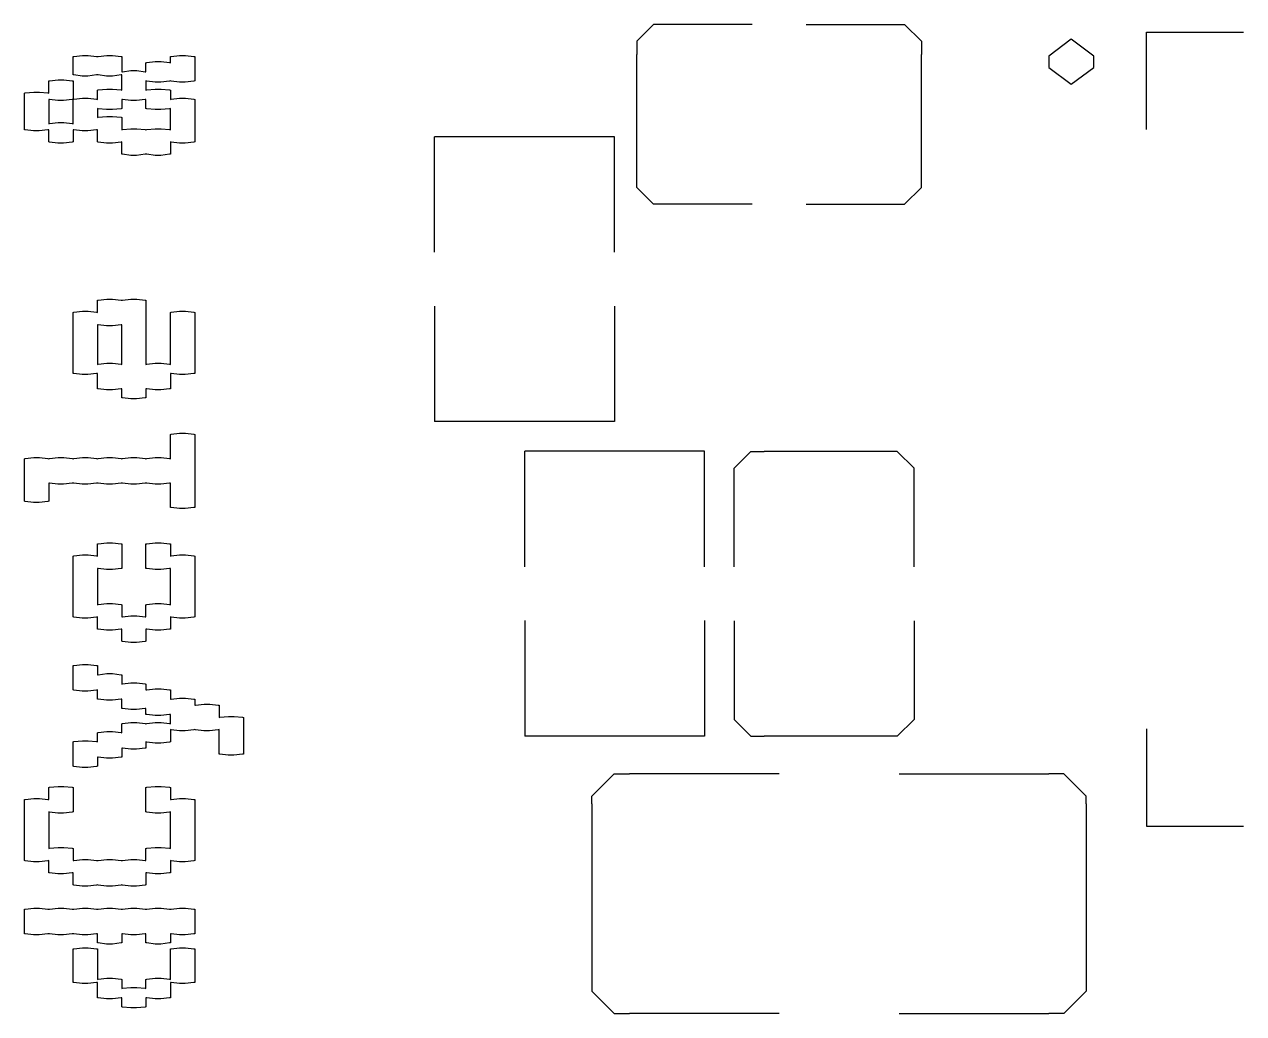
# Model space of a CAD drawing. Extents: x 0 to 132, y 0 to 98.
# Drawn here: x 31.71 to 39.85, y 57.83 to 64.43 of the extents above; entities that cross this region are included whole.
import ezdxf

# ---------------------------------------------------------------- set-up
doc = ezdxf.new("R2010")
doc.units = 0
doc.layers.get('0').update_dxf_attribs({"linetype": 'CONTINUOUS'})

msp = doc.modelspace()

# ---------------------------------------------------------------- linework, layer by layer
at = {"color": 0}
for p, q in [((35.9075, 64.4289), (35.796, 64.317)), ((35.9463, 64.4289), (35.9075, 64.4289)), ((36.5661, 64.4289), (35.9463, 64.4289)), ((36.926, 64.4289), (37.5461, 64.4289)), ((37.5461, 64.4289), (37.5832, 64.4289)), ((37.5832, 64.4289), (37.6961, 64.317)), ((39.1968, 63.7286), (39.1968, 64.3777)), ((39.1968, 64.3777), (39.8459, 64.3777)), ((35.796, 64.317), (35.796, 64.2786)), ((37.6961, 64.317), (37.6961, 64.2786)), ((38.6955, 64.3297), (38.5466, 64.2165)), ((38.8468, 64.2179), (38.6955, 64.3297)), ((32.0339, 64.2137), (32.0394, 64.2151)), ((32.0339, 64.0913), (32.0339, 64.2137)), ((32.0394, 64.2151), (32.0959, 64.2207)), ((32.0959, 64.2207), (32.1152, 64.2207)), ((32.1152, 64.2207), (32.1345, 64.2207)), ((32.1345, 64.2207), (32.191, 64.2151)), ((32.191, 64.2151), (32.1965, 64.2137)), ((32.1965, 64.2137), (32.202, 64.2151)), ((32.202, 64.2151), (32.2585, 64.2207)), ((32.2585, 64.2207), (32.2778, 64.2207)), ((32.2778, 64.2207), (32.2971, 64.2207)), ((32.2971, 64.2207), (32.3536, 64.2151)), ((32.3536, 64.2151), (32.3591, 64.2137)), ((32.3591, 64.2137), (32.3591, 64.1117)), ((32.6829, 64.2137), (32.6885, 64.2151)), ((32.6829, 64.1724), (32.6829, 64.2137)), ((32.6885, 64.2151), (32.7449, 64.2207)), ((32.7449, 64.2207), (32.7642, 64.2207)), ((32.7642, 64.2207), (32.7835, 64.2207)), ((32.7835, 64.2207), (32.84, 64.2151)), ((32.84, 64.2151), (32.8456, 64.2137)), ((32.8456, 64.2137), (32.8456, 64.0514)), ((35.796, 64.2786), (35.796, 64.2288)), ((35.796, 63.4284), (35.796, 64.2288)), ((37.6961, 64.2786), (37.6961, 64.2288)), ((37.6961, 63.4284), (37.6961, 64.2288)), ((38.5466, 64.2165), (38.5466, 64.178)), ((38.8468, 64.1794), (38.8468, 64.2179)), ((32.5203, 64.1724), (32.5258, 64.1738)), ((32.5203, 64.1117), (32.5203, 64.1724)), ((32.5258, 64.1738), (32.5823, 64.1809)), ((32.5823, 64.1809), (32.6016, 64.1809)), ((32.6016, 64.1809), (32.6209, 64.1809)), ((32.6209, 64.1809), (32.6774, 64.1738)), ((32.6774, 64.1738), (32.6829, 64.1724)), ((38.5466, 64.178), (38.5466, 64.1406)), ((38.5466, 64.1406), (38.6955, 64.0292)), ((38.6955, 64.0292), (38.8468, 64.1406)), ((38.8468, 64.1406), (38.8468, 64.1766)), ((31.8713, 64.0514), (31.8768, 64.0524)), ((31.8713, 63.9699), (31.8713, 64.0514)), ((31.8768, 64.0524), (31.9333, 64.0581)), ((31.9333, 64.0581), (31.9526, 64.0581)), ((31.9526, 64.0581), (31.9719, 64.0581)), ((31.9719, 64.0581), (32.0284, 64.0524)), ((32.0284, 64.0524), (32.0339, 64.0514)), ((32.0394, 64.0913), (32.0339, 64.0913)), ((32.0339, 64.0514), (32.0339, 63.9286)), ((32.0945, 64.0842), (32.0394, 64.0913)), ((32.1152, 64.0842), (32.0945, 64.0842)), ((32.1331, 64.0842), (32.1152, 64.0842)), ((32.191, 64.0913), (32.1331, 64.0842)), ((32.1965, 64.0913), (32.191, 64.0913)), ((32.202, 64.0913), (32.1965, 64.0913)), ((32.2571, 64.0842), (32.202, 64.0913)), ((32.2778, 64.0842), (32.2571, 64.0842)), ((32.2957, 64.0842), (32.2778, 64.0842)), ((32.3536, 64.0913), (32.2957, 64.0842)), ((32.3591, 64.0913), (32.3536, 64.0913)), ((32.3591, 64.1117), (32.3632, 64.1131)), ((32.3591, 63.9907), (32.3591, 64.0913)), ((32.3632, 64.1131), (32.4197, 64.1202)), ((32.4197, 64.1202), (32.439, 64.1202)), ((32.439, 64.1202), (32.4583, 64.1202)), ((32.4583, 64.1202), (32.5148, 64.1131)), ((32.5148, 64.1131), (32.5203, 64.1117)), ((32.5258, 64.05), (32.5203, 64.0514)), ((32.5203, 64.0514), (32.5203, 63.9907)), ((32.581, 64.0429), (32.5258, 64.05)), ((32.6016, 64.0429), (32.581, 64.0429)), ((32.6195, 64.0429), (32.6016, 64.0429)), ((32.6774, 64.05), (32.6195, 64.0429)), ((32.6829, 64.0514), (32.6774, 64.05)), ((32.6885, 64.05), (32.6829, 64.0514)), ((32.7436, 64.0429), (32.6885, 64.05)), ((32.7642, 64.0429), (32.7436, 64.0429)), ((32.7822, 64.0429), (32.7642, 64.0429)), ((32.84, 64.05), (32.7822, 64.0429)), ((32.8456, 64.0514), (32.84, 64.05)), ((31.7087, 63.9699), (31.7142, 63.9713)), ((31.7087, 63.7261), (31.7087, 63.9699)), ((31.7142, 63.9713), (31.7707, 63.977)), ((31.7707, 63.977), (31.79, 63.977)), ((31.79, 63.977), (31.8093, 63.977)), ((31.8093, 63.977), (31.8657, 63.9713)), ((31.8657, 63.9713), (31.8713, 63.9699)), ((32.1965, 63.9907), (32.202, 63.9921)), ((32.1965, 63.9286), (32.1965, 63.9907)), ((32.202, 63.9921), (32.2585, 63.9974)), ((32.2585, 63.9974), (32.2778, 63.9974)), ((32.2778, 63.9974), (32.2971, 63.9974)), ((32.2971, 63.9974), (32.3536, 63.9921)), ((32.3536, 63.9921), (32.3591, 63.9907)), ((32.5203, 63.9907), (32.5258, 63.9921)), ((32.5258, 63.9921), (32.5823, 63.9974)), ((32.5823, 63.9974), (32.6016, 63.9974)), ((32.6016, 63.9974), (32.6209, 63.9974)), ((32.6209, 63.9974), (32.6774, 63.9921)), ((32.6774, 63.9921), (32.6829, 63.9907)), ((32.6829, 63.9907), (32.6829, 63.9286)), ((31.8768, 63.9286), (31.8713, 63.9286)), ((31.8713, 63.9286), (31.8713, 63.766)), ((31.9319, 63.9216), (31.8768, 63.9286)), ((31.9526, 63.9216), (31.9319, 63.9216)), ((31.9705, 63.9216), (31.9526, 63.9216)), ((32.0284, 63.9286), (31.9705, 63.9216)), ((32.0339, 63.9286), (32.0284, 63.9286)), ((32.0339, 63.9286), (32.0394, 63.93)), ((32.0339, 63.766), (32.0339, 63.9286)), ((32.0394, 63.93), (32.0959, 63.9367)), ((32.0959, 63.9367), (32.1152, 63.9367)), ((32.1152, 63.9367), (32.1345, 63.9367)), ((32.1345, 63.9367), (32.191, 63.93)), ((32.191, 63.93), (32.1965, 63.9286)), ((32.3632, 63.9286), (32.3591, 63.9286)), ((32.3591, 63.9286), (32.3591, 63.8679)), ((32.4183, 63.9216), (32.3632, 63.9286)), ((32.439, 63.9216), (32.4183, 63.9216)), ((32.4569, 63.9216), (32.439, 63.9216)), ((32.5148, 63.9286), (32.4569, 63.9216)), ((32.5203, 63.9286), (32.5148, 63.9286)), ((32.5203, 63.8679), (32.5203, 63.9286)), ((32.6829, 63.9286), (32.6885, 63.93)), ((32.6885, 63.93), (32.7449, 63.9367)), ((32.7449, 63.9367), (32.7642, 63.9367)), ((32.7642, 63.9367), (32.7835, 63.9367)), ((32.7835, 63.9367), (32.84, 63.93)), ((32.84, 63.93), (32.8456, 63.9286)), ((32.8456, 63.9286), (32.8456, 63.6446)), ((32.202, 63.8665), (32.1965, 63.8679)), ((32.1965, 63.8679), (32.1965, 63.8073)), ((32.1965, 63.8073), (32.202, 63.8087)), ((32.2571, 63.8609), (32.202, 63.8665)), ((32.202, 63.8087), (32.2585, 63.8143)), ((32.2778, 63.8609), (32.2571, 63.8609)), ((32.2585, 63.8143), (32.2778, 63.8143)), ((32.2957, 63.8609), (32.2778, 63.8609)), ((32.2778, 63.8143), (32.2971, 63.8143)), ((32.3536, 63.8665), (32.2957, 63.8609)), ((32.2971, 63.8143), (32.3536, 63.8087)), ((32.3591, 63.8679), (32.3536, 63.8665)), ((32.3536, 63.8087), (32.3591, 63.8073)), ((32.3591, 63.8073), (32.3591, 63.7261)), ((32.5258, 63.8665), (32.5203, 63.8679)), ((32.581, 63.8609), (32.5258, 63.8665)), ((32.6016, 63.8609), (32.581, 63.8609)), ((32.6195, 63.8609), (32.6016, 63.8609)), ((32.6774, 63.8665), (32.6195, 63.8609)), ((32.6829, 63.8679), (32.6774, 63.8665)), ((32.6829, 63.7261), (32.6829, 63.8679)), ((31.7142, 63.7247), (31.7087, 63.7261)), ((31.7693, 63.7177), (31.7142, 63.7247)), ((31.79, 63.7177), (31.7693, 63.7177)), ((31.8079, 63.7177), (31.79, 63.7177)), ((31.8657, 63.7247), (31.8079, 63.7177)), ((31.8713, 63.7261), (31.8657, 63.7247)), ((31.8713, 63.766), (31.8768, 63.7674)), ((31.8713, 63.6446), (31.8713, 63.7261)), ((31.8768, 63.7674), (31.9333, 63.7741)), ((31.9333, 63.7741), (31.9526, 63.7741)), ((31.9526, 63.7741), (31.9719, 63.7741)), ((31.9719, 63.7741), (32.0284, 63.7674)), ((32.0284, 63.7674), (32.0339, 63.766)), ((32.0394, 63.7247), (32.0339, 63.7261)), ((32.0339, 63.7261), (32.0339, 63.6446)), ((32.0945, 63.7177), (32.0394, 63.7247)), ((32.1152, 63.7177), (32.0945, 63.7177)), ((32.1331, 63.7177), (32.1152, 63.7177)), ((32.191, 63.7247), (32.1331, 63.7177)), ((32.1965, 63.7261), (32.191, 63.7247)), ((32.1965, 63.6446), (32.1965, 63.7261)), ((32.3591, 63.7261), (32.3632, 63.7275)), ((32.3632, 63.7275), (32.4197, 63.7328)), ((32.4197, 63.7328), (32.439, 63.7328)), ((32.439, 63.7328), (32.4583, 63.7328)), ((32.4583, 63.7328), (32.5148, 63.7275)), ((32.5148, 63.7275), (32.5203, 63.7261)), ((32.5203, 63.7261), (32.5258, 63.7275)), ((32.5258, 63.7275), (32.5823, 63.7328)), ((32.5823, 63.7328), (32.6016, 63.7328)), ((32.6016, 63.7328), (32.6209, 63.7328)), ((32.6209, 63.7328), (32.6774, 63.7275)), ((32.6774, 63.7275), (32.6829, 63.7261)), ((31.8768, 63.6432), (31.8713, 63.6446)), ((31.9319, 63.6365), (31.8768, 63.6432)), ((31.9526, 63.6365), (31.9319, 63.6365)), ((31.9705, 63.6365), (31.9526, 63.6365)), ((32.0284, 63.6432), (31.9705, 63.6365)), ((32.0339, 63.6446), (32.0284, 63.6432)), ((32.202, 63.6432), (32.1965, 63.6446)), ((32.2571, 63.6365), (32.202, 63.6432)), ((32.2778, 63.6365), (32.2571, 63.6365)), ((32.2957, 63.6365), (32.2778, 63.6365)), ((32.3536, 63.6432), (32.2957, 63.6365)), ((32.3591, 63.6446), (32.3536, 63.6432)), ((32.3591, 63.5635), (32.3591, 63.6446)), ((32.6885, 63.6432), (32.6829, 63.6446)), ((32.6829, 63.6446), (32.6829, 63.5635)), ((32.7436, 63.6365), (32.6885, 63.6432)), ((32.7642, 63.6365), (32.7436, 63.6365)), ((32.7822, 63.6365), (32.7642, 63.6365)), ((32.84, 63.6432), (32.7822, 63.6365)), ((32.8456, 63.6446), (32.84, 63.6432)), ((35.6471, 63.6792), (34.4468, 63.6792)), ((34.4468, 62.9087), (34.4468, 63.6792)), ((35.6471, 62.9087), (35.6471, 63.6792)), ((32.3632, 63.5621), (32.3591, 63.5635)), ((32.4183, 63.555), (32.3632, 63.5621)), ((32.439, 63.555), (32.4183, 63.555)), ((32.4569, 63.555), (32.439, 63.555)), ((32.5148, 63.5621), (32.4569, 63.555)), ((32.5203, 63.5635), (32.5148, 63.5621)), ((32.5258, 63.5621), (32.5203, 63.5635)), ((32.581, 63.555), (32.5258, 63.5621)), ((32.6016, 63.555), (32.581, 63.555)), ((32.6195, 63.555), (32.6016, 63.555)), ((32.6774, 63.5621), (32.6195, 63.555)), ((32.6829, 63.5635), (32.6774, 63.5621)), ((35.796, 63.3786), (35.796, 63.4284)), ((37.6961, 63.3786), (37.6961, 63.4284)), ((35.796, 63.3416), (35.796, 63.3786)), ((35.9075, 63.2284), (35.796, 63.3416)), ((37.5832, 63.2284), (37.6961, 63.3416)), ((37.6961, 63.3416), (37.6961, 63.3786)), ((35.9463, 63.2284), (35.9075, 63.2284)), ((36.5661, 63.2284), (35.9463, 63.2284)), ((36.926, 63.2284), (37.5461, 63.2284)), ((37.5461, 63.2284), (37.5832, 63.2284)), ((32.1965, 62.5877), (32.202, 62.5891)), ((32.1965, 62.5066), (32.1965, 62.5877)), ((32.202, 62.5891), (32.2585, 62.5962)), ((32.2585, 62.5962), (32.2778, 62.5962)), ((32.2778, 62.5962), (32.2971, 62.5962)), ((32.2971, 62.5962), (32.3536, 62.5891)), ((32.3536, 62.5891), (32.3591, 62.5877)), ((32.3591, 62.5877), (32.3632, 62.5891)), ((32.3632, 62.5891), (32.4197, 62.5962)), ((32.4197, 62.5962), (32.439, 62.5962)), ((32.439, 62.5962), (32.4583, 62.5962)), ((32.4583, 62.5962), (32.5148, 62.5891)), ((32.5148, 62.5891), (32.5203, 62.5877)), ((32.5203, 62.5877), (32.5203, 62.1605)), ((32.0339, 62.5066), (32.0394, 62.508)), ((32.0339, 62.0998), (32.0339, 62.5066)), ((32.0394, 62.508), (32.0959, 62.5147)), ((32.0959, 62.5147), (32.1152, 62.5147)), ((32.1152, 62.5147), (32.1345, 62.5147)), ((32.1345, 62.5147), (32.191, 62.508)), ((32.191, 62.508), (32.1965, 62.5066)), ((32.6829, 62.5066), (32.6885, 62.508)), ((32.6829, 62.1605), (32.6829, 62.5066)), ((32.6885, 62.508), (32.7449, 62.5147)), ((32.7449, 62.5147), (32.7642, 62.5147)), ((32.7642, 62.5147), (32.7835, 62.5147)), ((32.7835, 62.5147), (32.84, 62.508)), ((32.84, 62.508), (32.8456, 62.5066)), ((32.8456, 62.5066), (32.8456, 62.0998)), ((34.4468, 62.5493), (34.4468, 61.7788)), ((35.6471, 62.5493), (35.6471, 61.7788)), ((32.202, 62.4237), (32.1965, 62.4251)), ((32.1965, 62.4251), (32.1965, 62.1605)), ((32.2571, 62.4184), (32.202, 62.4237)), ((32.2778, 62.4184), (32.2571, 62.4184)), ((32.2957, 62.4184), (32.2778, 62.4184)), ((32.3536, 62.4237), (32.2957, 62.4184)), ((32.3591, 62.4251), (32.3536, 62.4237)), ((32.3591, 62.1605), (32.3591, 62.4251)), ((32.202, 62.1619), (32.2585, 62.169)), ((32.2585, 62.169), (32.2778, 62.169)), ((32.2778, 62.169), (32.2971, 62.169)), ((32.2971, 62.169), (32.3536, 62.1619)), ((32.5258, 62.1619), (32.5823, 62.169)), ((32.5823, 62.169), (32.6016, 62.169)), ((32.6016, 62.169), (32.6209, 62.169)), ((32.6209, 62.169), (32.6774, 62.1619)), ((32.0394, 62.0984), (32.0339, 62.0998)), ((32.0945, 62.0931), (32.0394, 62.0984)), ((32.1152, 62.0931), (32.0945, 62.0931)), ((32.1331, 62.0931), (32.1152, 62.0931)), ((32.191, 62.0984), (32.1331, 62.0931)), ((32.1965, 62.0998), (32.191, 62.0984)), ((32.1965, 62.1605), (32.202, 62.1619)), ((32.1965, 61.9979), (32.1965, 62.0998)), ((32.3536, 62.1619), (32.3591, 62.1605)), ((32.5203, 62.1605), (32.5258, 62.1619)), ((32.6774, 62.1619), (32.6829, 62.1605)), ((32.6885, 62.0984), (32.6829, 62.0998)), ((32.6829, 62.0998), (32.6829, 61.9979)), ((32.7436, 62.0931), (32.6885, 62.0984)), ((32.7642, 62.0931), (32.7436, 62.0931)), ((32.7822, 62.0931), (32.7642, 62.0931)), ((32.84, 62.0984), (32.7822, 62.0931)), ((32.8456, 62.0998), (32.84, 62.0984)), ((32.202, 61.9979), (32.1965, 61.9979)), ((32.2571, 61.9912), (32.202, 61.9979)), ((32.2778, 61.9912), (32.2571, 61.9912)), ((32.2957, 61.9912), (32.2778, 61.9912)), ((32.3536, 61.9979), (32.2957, 61.9912)), ((32.3591, 61.9979), (32.3536, 61.9979)), ((32.3591, 61.9372), (32.3591, 61.9979)), ((32.3632, 61.9372), (32.3591, 61.9372)), ((32.4183, 61.9305), (32.3632, 61.9372)), ((32.439, 61.9305), (32.4183, 61.9305)), ((32.4569, 61.9305), (32.439, 61.9305)), ((32.5148, 61.9372), (32.4569, 61.9305)), ((32.5203, 61.9372), (32.5148, 61.9372)), ((32.5258, 61.9979), (32.5203, 61.9979)), ((32.5203, 61.9979), (32.5203, 61.9372)), ((32.581, 61.9912), (32.5258, 61.9979)), ((32.6016, 61.9912), (32.581, 61.9912)), ((32.6195, 61.9912), (32.6016, 61.9912)), ((32.6774, 61.9979), (32.6195, 61.9912)), ((32.6829, 61.9979), (32.6774, 61.9979)), ((35.6471, 61.7788), (34.4468, 61.7788)), ((32.6829, 61.6934), (32.6885, 61.6948)), ((32.6829, 61.5308), (32.6829, 61.6934)), ((32.6885, 61.6948), (32.7449, 61.7015)), ((32.7449, 61.7015), (32.7642, 61.7015)), ((32.7642, 61.7015), (32.7835, 61.7015)), ((32.7835, 61.7015), (32.84, 61.6948)), ((32.84, 61.6948), (32.8456, 61.6934)), ((32.8456, 61.6934), (32.8456, 61.2055)), ((31.7087, 61.5308), (31.7142, 61.5322)), ((31.7087, 61.2468), (31.7087, 61.5308)), ((31.7142, 61.5322), (31.7707, 61.5389)), ((31.7707, 61.5389), (31.79, 61.5389)), ((31.79, 61.5389), (31.8093, 61.5389)), ((31.8093, 61.5389), (31.8657, 61.5322)), ((31.8657, 61.5322), (31.8713, 61.5308)), ((31.8713, 61.5308), (31.8768, 61.5322)), ((31.8768, 61.5322), (31.9333, 61.5389)), ((31.9333, 61.5389), (31.9526, 61.5389)), ((31.9526, 61.5389), (31.9719, 61.5389)), ((31.9719, 61.5389), (32.0284, 61.5322)), ((32.0284, 61.5322), (32.0339, 61.5308)), ((32.0339, 61.5308), (32.0394, 61.5322)), ((32.0394, 61.5322), (32.0959, 61.5389)), ((32.0959, 61.5389), (32.1152, 61.5389)), ((32.1152, 61.5389), (32.1345, 61.5389)), ((32.1345, 61.5389), (32.191, 61.5322)), ((32.191, 61.5322), (32.1965, 61.5308)), ((32.1965, 61.5308), (32.202, 61.5322)), ((32.202, 61.5322), (32.2585, 61.5389)), ((32.2585, 61.5389), (32.2778, 61.5389)), ((32.2778, 61.5389), (32.2971, 61.5389)), ((32.2971, 61.5389), (32.3536, 61.5322)), ((32.3536, 61.5322), (32.3591, 61.5308)), ((32.3591, 61.5308), (32.3632, 61.5322)), ((32.3632, 61.5322), (32.4197, 61.5389)), ((32.4197, 61.5389), (32.439, 61.5389)), ((32.439, 61.5389), (32.4583, 61.5389)), ((32.4583, 61.5389), (32.5148, 61.5322)), ((32.5148, 61.5322), (32.5203, 61.5308)), ((32.5203, 61.5308), (32.5258, 61.5322)), ((32.5258, 61.5322), (32.5823, 61.5389)), ((32.5823, 61.5389), (32.6016, 61.5389)), ((32.6016, 61.5389), (32.6209, 61.5389)), ((32.6209, 61.5389), (32.6774, 61.5322)), ((32.6774, 61.5322), (32.6829, 61.5308)), ((36.2479, 61.5805), (35.0477, 61.5805)), ((35.0477, 60.8101), (35.0477, 61.5805)), ((36.2479, 60.8101), (36.2479, 61.5805)), ((36.4465, 61.4673), (36.558, 61.5791)), ((36.558, 61.5791), (36.5965, 61.5791)), ((36.5965, 61.5791), (36.6462, 61.5791)), ((37.4467, 61.5791), (36.6462, 61.5791)), ((37.4964, 61.5791), (37.4467, 61.5791)), ((37.5338, 61.5791), (37.4964, 61.5791)), ((37.6467, 61.4673), (37.5338, 61.5791)), ((36.4465, 61.4288), (36.4465, 61.4673)), ((37.6467, 61.4288), (37.6467, 61.4673)), ((31.8768, 61.3682), (31.8713, 61.3682)), ((31.8713, 61.3682), (31.8713, 61.2468)), ((31.9319, 61.3615), (31.8768, 61.3682)), ((31.9526, 61.3615), (31.9319, 61.3615)), ((31.9705, 61.3615), (31.9526, 61.3615)), ((32.0284, 61.3682), (31.9705, 61.3615)), ((32.0339, 61.3682), (32.0284, 61.3682)), ((32.0394, 61.3682), (32.0339, 61.3682)), ((32.0945, 61.3615), (32.0394, 61.3682)), ((32.1152, 61.3615), (32.0945, 61.3615)), ((32.1331, 61.3615), (32.1152, 61.3615)), ((32.191, 61.3682), (32.1331, 61.3615)), ((32.1965, 61.3682), (32.191, 61.3682)), ((32.202, 61.3682), (32.1965, 61.3682)), ((32.2571, 61.3615), (32.202, 61.3682)), ((32.2778, 61.3615), (32.2571, 61.3615)), ((32.2957, 61.3615), (32.2778, 61.3615)), ((32.3536, 61.3682), (32.2957, 61.3615)), ((32.3591, 61.3682), (32.3536, 61.3682)), ((32.3632, 61.3682), (32.3591, 61.3682)), ((32.4183, 61.3615), (32.3632, 61.3682)), ((32.439, 61.3615), (32.4183, 61.3615)), ((32.4569, 61.3615), (32.439, 61.3615)), ((32.5148, 61.3682), (32.4569, 61.3615)), ((32.5203, 61.3682), (32.5148, 61.3682)), ((32.5258, 61.3682), (32.5203, 61.3682)), ((32.581, 61.3615), (32.5258, 61.3682)), ((32.6016, 61.3615), (32.581, 61.3615)), ((32.6195, 61.3615), (32.6016, 61.3615)), ((32.6774, 61.3682), (32.6195, 61.3615)), ((32.6829, 61.3682), (32.6774, 61.3682)), ((32.6829, 61.2055), (32.6829, 61.3682)), ((36.4465, 60.8087), (36.4465, 61.4288)), ((37.6467, 60.8087), (37.6467, 61.4288)), ((31.7142, 61.2454), (31.7087, 61.2468)), ((31.7693, 61.2387), (31.7142, 61.2454)), ((31.79, 61.2387), (31.7693, 61.2387)), ((31.8079, 61.2387), (31.79, 61.2387)), ((31.8657, 61.2454), (31.8079, 61.2387)), ((31.8713, 61.2468), (31.8657, 61.2454)), ((32.6885, 61.2055), (32.6829, 61.2055)), ((32.7436, 61.1988), (32.6885, 61.2055)), ((32.7642, 61.1988), (32.7436, 61.1988)), ((32.7822, 61.1988), (32.7642, 61.1988)), ((32.84, 61.2055), (32.7822, 61.1988)), ((32.8456, 61.2055), (32.84, 61.2055)), ((32.1965, 60.9618), (32.202, 60.9632)), ((32.1965, 60.8803), (32.1965, 60.9618)), ((32.202, 60.9632), (32.2585, 60.9699)), ((32.2585, 60.9699), (32.2778, 60.9699)), ((32.2778, 60.9699), (32.2971, 60.9699)), ((32.2971, 60.9699), (32.3536, 60.9632)), ((32.3536, 60.9632), (32.3591, 60.9618)), ((32.3591, 60.9618), (32.3591, 60.7991)), ((32.5203, 60.9618), (32.5258, 60.9632)), ((32.5203, 60.7991), (32.5203, 60.9618)), ((32.5258, 60.9632), (32.5823, 60.9699)), ((32.5823, 60.9699), (32.6016, 60.9699)), ((32.6016, 60.9699), (32.6209, 60.9699)), ((32.6209, 60.9699), (32.6774, 60.9632)), ((32.6774, 60.9632), (32.6829, 60.9618)), ((32.6829, 60.9618), (32.6829, 60.8803)), ((32.0339, 60.8803), (32.0394, 60.8817)), ((32.0339, 60.4753), (32.0339, 60.8803)), ((32.0394, 60.8817), (32.0959, 60.8887)), ((32.0959, 60.8887), (32.1152, 60.8887)), ((32.1152, 60.8887), (32.1345, 60.8887)), ((32.1345, 60.8887), (32.191, 60.8817)), ((32.191, 60.8817), (32.1965, 60.8803)), ((32.6829, 60.8803), (32.6885, 60.8817)), ((32.6885, 60.8817), (32.7449, 60.8887)), ((32.7449, 60.8887), (32.7642, 60.8887)), ((32.7642, 60.8887), (32.7835, 60.8887)), ((32.7835, 60.8887), (32.84, 60.8817)), ((32.84, 60.8817), (32.8456, 60.8803)), ((32.8456, 60.8803), (32.8456, 60.4753)), ((32.202, 60.7991), (32.1965, 60.7991)), ((32.1965, 60.7991), (32.1965, 60.5564)), ((32.2571, 60.7921), (32.202, 60.7991)), ((32.2778, 60.7921), (32.2571, 60.7921)), ((32.2957, 60.7921), (32.2778, 60.7921)), ((32.3536, 60.7991), (32.2957, 60.7921)), ((32.3591, 60.7991), (32.3536, 60.7991)), ((32.5258, 60.7991), (32.5203, 60.7991)), ((32.581, 60.7921), (32.5258, 60.7991)), ((32.6016, 60.7921), (32.581, 60.7921)), ((32.6195, 60.7921), (32.6016, 60.7921)), ((32.6774, 60.7991), (32.6195, 60.7921)), ((32.6829, 60.7991), (32.6774, 60.7991)), ((32.6829, 60.5564), (32.6829, 60.7991)), ((32.1965, 60.5564), (32.202, 60.5578)), ((32.202, 60.5578), (32.2585, 60.5635)), ((32.2585, 60.5635), (32.2778, 60.5635)), ((32.2778, 60.5635), (32.2971, 60.5635)), ((32.2971, 60.5635), (32.3536, 60.5578)), ((32.3536, 60.5578), (32.3591, 60.5564)), ((32.3591, 60.5564), (32.3591, 60.4753)), ((32.5203, 60.5564), (32.5258, 60.5578)), ((32.5203, 60.4753), (32.5203, 60.5564)), ((32.5258, 60.5578), (32.5823, 60.5635)), ((32.5823, 60.5635), (32.6016, 60.5635)), ((32.6016, 60.5635), (32.6209, 60.5635)), ((32.6209, 60.5635), (32.6774, 60.5578)), ((32.6774, 60.5578), (32.6829, 60.5564)), ((32.0394, 60.4739), (32.0339, 60.4753)), ((32.0945, 60.4668), (32.0394, 60.4739)), ((32.1152, 60.4668), (32.0945, 60.4668)), ((32.1331, 60.4668), (32.1152, 60.4668)), ((32.191, 60.4739), (32.1331, 60.4668)), ((32.1965, 60.4753), (32.191, 60.4739)), ((32.1965, 60.3938), (32.1965, 60.4753)), ((32.3591, 60.4753), (32.3632, 60.4767)), ((32.3632, 60.4767), (32.4197, 60.482)), ((32.4197, 60.482), (32.439, 60.482)), ((32.439, 60.482), (32.4583, 60.482)), ((32.4583, 60.482), (32.5148, 60.4767)), ((32.5148, 60.4767), (32.5203, 60.4753)), ((32.6885, 60.4739), (32.6829, 60.4753)), ((32.6829, 60.4753), (32.6829, 60.3938)), ((32.7436, 60.4668), (32.6885, 60.4739)), ((32.7642, 60.4668), (32.7436, 60.4668)), ((32.7822, 60.4668), (32.7642, 60.4668)), ((32.84, 60.4739), (32.7822, 60.4668)), ((32.8456, 60.4753), (32.84, 60.4739)), ((32.202, 60.3924), (32.1965, 60.3938)), ((32.2571, 60.3857), (32.202, 60.3924)), ((32.2778, 60.3857), (32.2571, 60.3857)), ((32.2957, 60.3857), (32.2778, 60.3857)), ((32.3536, 60.3924), (32.2957, 60.3857)), ((32.3591, 60.3938), (32.3536, 60.3924)), ((32.3591, 60.3127), (32.3591, 60.3938)), ((32.5258, 60.3924), (32.5203, 60.3938)), ((32.5203, 60.3938), (32.5203, 60.3127)), ((32.581, 60.3857), (32.5258, 60.3924)), ((32.6016, 60.3857), (32.581, 60.3857)), ((32.6195, 60.3857), (32.6016, 60.3857)), ((32.6774, 60.3924), (32.6195, 60.3857)), ((32.6829, 60.3938), (32.6774, 60.3924)), ((35.0477, 60.4502), (35.0477, 59.6801)), ((36.2479, 60.4502), (36.2479, 59.6801)), ((36.4465, 60.4492), (36.4465, 59.829)), ((37.6467, 60.4492), (37.6467, 59.829)), ((32.3632, 60.3112), (32.3591, 60.3127)), ((32.4183, 60.3042), (32.3632, 60.3112)), ((32.439, 60.3042), (32.4183, 60.3042)), ((32.4569, 60.3042), (32.439, 60.3042)), ((32.5148, 60.3112), (32.4569, 60.3042)), ((32.5203, 60.3127), (32.5148, 60.3112)), ((32.0339, 60.15), (32.0394, 60.1514)), ((32.0339, 59.9874), (32.0339, 60.15)), ((32.0394, 60.1514), (32.0959, 60.1567)), ((32.0959, 60.1567), (32.1152, 60.1567)), ((32.1152, 60.1567), (32.1345, 60.1567)), ((32.1345, 60.1567), (32.191, 60.1514)), ((32.191, 60.1514), (32.1965, 60.15)), ((32.1965, 60.15), (32.1965, 60.0879)), ((32.1965, 60.0879), (32.202, 60.0893)), ((32.202, 60.0893), (32.2585, 60.0964)), ((32.2585, 60.0964), (32.2778, 60.0964)), ((32.2778, 60.0964), (32.2971, 60.0964)), ((32.2971, 60.0964), (32.3536, 60.0893)), ((32.3536, 60.0893), (32.3591, 60.0879)), ((32.3591, 60.0879), (32.3591, 60.0273)), ((32.0394, 59.986), (32.0339, 59.9874)), ((32.0945, 59.9793), (32.0394, 59.986)), ((32.1152, 59.9793), (32.0945, 59.9793)), ((32.1331, 59.9793), (32.1152, 59.9793)), ((32.191, 59.986), (32.1331, 59.9793)), ((32.1965, 59.9874), (32.191, 59.986)), ((32.1965, 59.9253), (32.1965, 59.9874)), ((32.3591, 60.0273), (32.3632, 60.0287)), ((32.3632, 60.0287), (32.4197, 60.0357)), ((32.4197, 60.0357), (32.439, 60.0357)), ((32.439, 60.0357), (32.4583, 60.0357)), ((32.4583, 60.0357), (32.5148, 60.0287)), ((32.5148, 60.0287), (32.5203, 60.0273)), ((32.5203, 60.0273), (32.5203, 59.9874)), ((32.5203, 59.9874), (32.5258, 59.9888)), ((32.5258, 59.9888), (32.5823, 59.9944)), ((32.5823, 59.9944), (32.6016, 59.9944)), ((32.6016, 59.9944), (32.6209, 59.9944)), ((32.6209, 59.9944), (32.6774, 59.9888)), ((32.6774, 59.9888), (32.6829, 59.9874)), ((32.6829, 59.9874), (32.6829, 59.9253)), ((32.202, 59.9253), (32.1965, 59.9253)), ((32.2571, 59.9186), (32.202, 59.9253)), ((32.2778, 59.9186), (32.2571, 59.9186)), ((32.2957, 59.9186), (32.2778, 59.9186)), ((32.3536, 59.9253), (32.2957, 59.9186)), ((32.3591, 59.9253), (32.3536, 59.9253)), ((32.3591, 59.8646), (32.3591, 59.9253)), ((32.6829, 59.9253), (32.6885, 59.9267)), ((32.6885, 59.9267), (32.7449, 59.9338)), ((32.7449, 59.9338), (32.7642, 59.9338)), ((32.7642, 59.9338), (32.7835, 59.9338)), ((32.7835, 59.9338), (32.84, 59.9267)), ((32.84, 59.9267), (32.8456, 59.9253)), ((32.8456, 59.9253), (32.8456, 59.8854)), ((32.8511, 59.8868), (32.9076, 59.8921)), ((32.9076, 59.8921), (32.9268, 59.8921)), ((32.9268, 59.8921), (32.9461, 59.8921)), ((32.9461, 59.8921), (33.0026, 59.8868)), ((32.3632, 59.8632), (32.3591, 59.8646)), ((32.4183, 59.8579), (32.3632, 59.8632)), ((32.439, 59.8579), (32.4183, 59.8579)), ((32.4569, 59.8579), (32.439, 59.8579)), ((32.5148, 59.8632), (32.4569, 59.8579)), ((32.5203, 59.8646), (32.5148, 59.8632)), ((32.5203, 59.8248), (32.5203, 59.8646)), ((32.5258, 59.8234), (32.5203, 59.8248)), ((32.581, 59.8166), (32.5258, 59.8234)), ((32.6016, 59.8166), (32.581, 59.8166)), ((32.6195, 59.8166), (32.6016, 59.8166)), ((32.6774, 59.8234), (32.6195, 59.8166)), ((32.6829, 59.8248), (32.6774, 59.8234)), ((32.6829, 59.7627), (32.6829, 59.8248)), ((32.8456, 59.8854), (32.8511, 59.8868)), ((33.0026, 59.8868), (33.0081, 59.8854)), ((33.0081, 59.8854), (33.0081, 59.8039)), ((33.0137, 59.8054), (33.0702, 59.811)), ((33.0702, 59.811), (33.0895, 59.811)), ((33.0895, 59.811), (33.1088, 59.811)), ((33.1088, 59.811), (33.1652, 59.8054)), ((36.4465, 59.829), (36.4465, 59.7916)), ((37.6467, 59.829), (37.6467, 59.7916)), ((32.3591, 59.7627), (32.3632, 59.7641)), ((32.3591, 59.702), (32.3591, 59.7627)), ((32.3632, 59.7641), (32.4197, 59.7711)), ((32.4197, 59.7711), (32.439, 59.7711)), ((32.439, 59.7711), (32.4583, 59.7711)), ((32.4583, 59.7711), (32.5148, 59.7641)), ((32.5148, 59.7641), (32.5203, 59.7627)), ((32.5203, 59.7627), (32.5258, 59.7641)), ((32.5258, 59.7641), (32.5823, 59.7711)), ((32.5823, 59.7711), (32.6016, 59.7711)), ((32.6016, 59.7711), (32.6209, 59.7711)), ((32.6209, 59.7711), (32.6774, 59.7641)), ((32.6774, 59.7641), (32.6829, 59.7627)), ((33.0081, 59.8039), (33.0137, 59.8054)), ((33.1652, 59.8054), (33.1707, 59.8039)), ((33.1707, 59.8039), (33.1707, 59.5602)), ((36.4465, 59.7916), (36.558, 59.6787)), ((37.6467, 59.7916), (37.5338, 59.6787)), ((39.1968, 59.7285), (39.1968, 59.0779)), ((32.0394, 59.6427), (32.0959, 59.6484)), ((32.0959, 59.6484), (32.1152, 59.6484)), ((32.1152, 59.6484), (32.1345, 59.6484)), ((32.1345, 59.6484), (32.191, 59.6427)), ((32.1965, 59.702), (32.202, 59.7034)), ((32.1965, 59.6417), (32.1965, 59.702)), ((32.202, 59.7034), (32.2585, 59.7105)), ((32.2585, 59.7105), (32.2778, 59.7105)), ((32.2778, 59.7105), (32.2971, 59.7105)), ((32.2971, 59.7105), (32.3536, 59.7034)), ((32.3536, 59.7034), (32.3591, 59.702)), ((32.6885, 59.7214), (32.6829, 59.7228)), ((32.6829, 59.7228), (32.6829, 59.6417)), ((32.7436, 59.7147), (32.6885, 59.7214)), ((32.7642, 59.7147), (32.7436, 59.7147)), ((32.7822, 59.7147), (32.7642, 59.7147)), ((32.84, 59.7214), (32.7822, 59.7147)), ((32.8456, 59.7228), (32.84, 59.7214)), ((32.8511, 59.7214), (32.8456, 59.7228)), ((32.9062, 59.7147), (32.8511, 59.7214)), ((32.9268, 59.7147), (32.9062, 59.7147)), ((32.9448, 59.7147), (32.9268, 59.7147)), ((33.0026, 59.7214), (32.9448, 59.7147)), ((33.0081, 59.7228), (33.0026, 59.7214)), ((33.0081, 59.5602), (33.0081, 59.7228)), ((36.2479, 59.6801), (35.0477, 59.6801)), ((36.558, 59.6787), (36.5965, 59.6787)), ((36.5965, 59.6787), (36.6462, 59.6787)), ((37.4467, 59.6787), (36.6462, 59.6787)), ((37.4964, 59.6787), (37.4467, 59.6787)), ((37.5338, 59.6787), (37.4964, 59.6787)), ((32.0339, 59.6417), (32.0394, 59.6427)), ((32.0339, 59.479), (32.0339, 59.6417)), ((32.191, 59.6427), (32.1965, 59.6417)), ((32.3632, 59.6), (32.3591, 59.6)), ((32.3591, 59.6), (32.3591, 59.5394)), ((32.4183, 59.5933), (32.3632, 59.6)), ((32.439, 59.5933), (32.4183, 59.5933)), ((32.4569, 59.5933), (32.439, 59.5933)), ((32.5148, 59.6), (32.4569, 59.5933)), ((32.5203, 59.6), (32.5148, 59.6)), ((32.5258, 59.6403), (32.5203, 59.6417)), ((32.5203, 59.6417), (32.5203, 59.6)), ((32.581, 59.6332), (32.5258, 59.6403)), ((32.6016, 59.6332), (32.581, 59.6332)), ((32.6195, 59.6332), (32.6016, 59.6332)), ((32.6774, 59.6403), (32.6195, 59.6332)), ((32.6829, 59.6417), (32.6774, 59.6403)), ((32.202, 59.5394), (32.1965, 59.5394)), ((32.1965, 59.5394), (32.1965, 59.479)), ((32.2571, 59.5327), (32.202, 59.5394)), ((32.2778, 59.5327), (32.2571, 59.5327)), ((32.2957, 59.5327), (32.2778, 59.5327)), ((32.3536, 59.5394), (32.2957, 59.5327)), ((32.3591, 59.5394), (32.3536, 59.5394)), ((33.0137, 59.5588), (33.0081, 59.5602)), ((33.0688, 59.5521), (33.0137, 59.5588)), ((33.0895, 59.5521), (33.0688, 59.5521)), ((33.1074, 59.5521), (33.0895, 59.5521)), ((33.1652, 59.5588), (33.1074, 59.5521)), ((33.1707, 59.5602), (33.1652, 59.5588)), ((32.0394, 59.4776), (32.0339, 59.479)), ((32.0945, 59.4706), (32.0394, 59.4776)), ((32.1152, 59.4706), (32.0945, 59.4706)), ((32.1331, 59.4706), (32.1152, 59.4706)), ((32.191, 59.4776), (32.1331, 59.4706)), ((32.1965, 59.479), (32.191, 59.4776)), ((35.4969, 59.279), (35.6457, 59.4279)), ((35.6457, 59.4279), (35.6969, 59.4279)), ((35.6969, 59.4279), (35.7463, 59.4279)), ((36.7467, 59.4279), (35.7463, 59.4279)), ((37.5461, 59.4279), (38.5466, 59.4279)), ((38.596, 59.4279), (38.5466, 59.4279)), ((38.6457, 59.4279), (38.596, 59.4279)), ((38.796, 59.279), (38.6457, 59.4279)), ((31.8713, 59.3369), (31.8768, 59.3383)), ((31.8713, 59.2557), (31.8713, 59.3369)), ((31.8768, 59.3383), (31.9333, 59.3439)), ((31.9333, 59.3439), (31.9526, 59.3439)), ((31.9526, 59.3439), (31.9719, 59.3439)), ((31.9719, 59.3439), (32.0284, 59.3383)), ((32.0284, 59.3383), (32.0339, 59.3369)), ((32.0339, 59.3369), (32.0339, 59.1742)), ((32.5203, 59.3369), (32.5258, 59.3383)), ((32.5203, 59.1742), (32.5203, 59.3369)), ((32.5258, 59.3383), (32.5823, 59.3439)), ((32.5823, 59.3439), (32.6016, 59.3439)), ((32.6016, 59.3439), (32.6209, 59.3439)), ((32.6209, 59.3439), (32.6774, 59.3383)), ((32.6774, 59.3383), (32.6829, 59.3369)), ((32.6829, 59.3369), (32.6829, 59.2557)), ((31.7087, 59.2557), (31.7142, 59.2571)), ((31.7087, 58.849), (31.7087, 59.2557)), ((31.7142, 59.2571), (31.7707, 59.2624)), ((31.7707, 59.2624), (31.79, 59.2624)), ((31.79, 59.2624), (31.8093, 59.2624)), ((31.8093, 59.2624), (31.8657, 59.2571)), ((31.8657, 59.2571), (31.8713, 59.2557)), ((32.6829, 59.2557), (32.6885, 59.2571)), ((32.6885, 59.2571), (32.7449, 59.2624)), ((32.7449, 59.2624), (32.7642, 59.2624)), ((32.7642, 59.2624), (32.7835, 59.2624)), ((32.7835, 59.2624), (32.84, 59.2571)), ((32.84, 59.2571), (32.8456, 59.2557)), ((32.8456, 59.2557), (32.8456, 58.849)), ((35.4969, 59.2282), (35.4969, 59.279)), ((38.796, 59.2282), (38.796, 59.279)), ((31.8768, 59.1728), (31.8713, 59.1742)), ((31.8713, 59.1742), (31.8713, 58.9305)), ((31.9319, 59.1661), (31.8768, 59.1728)), ((31.9526, 59.1661), (31.9319, 59.1661)), ((31.9705, 59.1661), (31.9526, 59.1661)), ((32.0284, 59.1728), (31.9705, 59.1661)), ((32.0339, 59.1742), (32.0284, 59.1728)), ((32.5258, 59.1728), (32.5203, 59.1742)), ((32.581, 59.1661), (32.5258, 59.1728)), ((32.6016, 59.1661), (32.581, 59.1661)), ((32.6195, 59.1661), (32.6016, 59.1661)), ((32.6774, 59.1728), (32.6195, 59.1661)), ((32.6829, 59.1742), (32.6774, 59.1728)), ((32.6829, 58.9305), (32.6829, 59.1742)), ((35.4969, 59.2282), (35.4969, 58.0277)), ((38.796, 59.2282), (38.796, 58.0277)), ((39.1968, 59.0779), (39.8459, 59.0779)), ((31.8713, 58.9305), (31.8768, 58.9319)), ((31.8768, 58.9319), (31.9333, 58.9372)), ((31.9333, 58.9372), (31.9526, 58.9372)), ((31.9526, 58.9372), (31.9719, 58.9372)), ((31.9719, 58.9372), (32.0284, 58.9319)), ((32.0284, 58.9319), (32.0339, 58.9305)), ((32.0339, 58.9305), (32.0339, 58.849)), ((32.5203, 58.9305), (32.5258, 58.9319)), ((32.5203, 58.849), (32.5203, 58.9305)), ((32.5258, 58.9319), (32.5823, 58.9372)), ((32.5823, 58.9372), (32.6016, 58.9372)), ((32.6016, 58.9372), (32.6209, 58.9372)), ((32.6209, 58.9372), (32.6774, 58.9319)), ((32.6774, 58.9319), (32.6829, 58.9305)), ((31.7142, 58.8479), (31.7087, 58.849)), ((31.7693, 58.8409), (31.7142, 58.8479)), ((31.79, 58.8409), (31.7693, 58.8409)), ((31.8079, 58.8409), (31.79, 58.8409)), ((31.8657, 58.8479), (31.8079, 58.8409)), ((31.8713, 58.849), (31.8657, 58.8479)), ((31.8713, 58.7678), (31.8713, 58.849)), ((32.0339, 58.849), (32.0394, 58.8504)), ((32.0394, 58.8504), (32.0959, 58.856)), ((32.0959, 58.856), (32.1152, 58.856)), ((32.1152, 58.856), (32.1345, 58.856)), ((32.1345, 58.856), (32.191, 58.8504)), ((32.191, 58.8504), (32.1965, 58.849)), ((32.1965, 58.849), (32.202, 58.8504)), ((32.202, 58.8504), (32.2585, 58.856)), ((32.2585, 58.856), (32.2778, 58.856)), ((32.2778, 58.856), (32.2971, 58.856)), ((32.2971, 58.856), (32.3536, 58.8504)), ((32.3536, 58.8504), (32.3591, 58.849)), ((32.3591, 58.849), (32.3632, 58.8504)), ((32.3632, 58.8504), (32.4197, 58.856)), ((32.4197, 58.856), (32.439, 58.856)), ((32.439, 58.856), (32.4583, 58.856)), ((32.4583, 58.856), (32.5148, 58.8504)), ((32.5148, 58.8504), (32.5203, 58.849)), ((32.6885, 58.8479), (32.6829, 58.849)), ((32.6829, 58.849), (32.6829, 58.7678)), ((32.7436, 58.8409), (32.6885, 58.8479)), ((32.7642, 58.8409), (32.7436, 58.8409)), ((32.7822, 58.8409), (32.7642, 58.8409)), ((32.84, 58.8479), (32.7822, 58.8409)), ((32.8456, 58.849), (32.84, 58.8479)), ((31.8768, 58.7664), (31.8713, 58.7678)), ((31.9319, 58.7597), (31.8768, 58.7664)), ((31.9526, 58.7597), (31.9319, 58.7597)), ((31.9705, 58.7597), (31.9526, 58.7597)), ((32.0284, 58.7664), (31.9705, 58.7597)), ((32.0339, 58.7678), (32.0284, 58.7664)), ((32.0339, 58.6863), (32.0339, 58.7678)), ((32.5258, 58.7664), (32.5203, 58.7678)), ((32.5203, 58.7678), (32.5203, 58.6863)), ((32.581, 58.7597), (32.5258, 58.7664)), ((32.6016, 58.7597), (32.581, 58.7597)), ((32.6195, 58.7597), (32.6016, 58.7597)), ((32.6774, 58.7664), (32.6195, 58.7597)), ((32.6829, 58.7678), (32.6774, 58.7664)), ((32.0394, 58.6853), (32.0339, 58.6863)), ((32.0945, 58.6782), (32.0394, 58.6853)), ((32.1152, 58.6782), (32.0945, 58.6782)), ((32.1331, 58.6782), (32.1152, 58.6782)), ((32.191, 58.6853), (32.1331, 58.6782)), ((32.1965, 58.6863), (32.191, 58.6853)), ((32.202, 58.6853), (32.1965, 58.6863)), ((32.2571, 58.6782), (32.202, 58.6853)), ((32.2778, 58.6782), (32.2571, 58.6782)), ((32.2957, 58.6782), (32.2778, 58.6782)), ((32.3536, 58.6853), (32.2957, 58.6782)), ((32.3591, 58.6863), (32.3536, 58.6853)), ((32.3632, 58.6853), (32.3591, 58.6863)), ((32.4183, 58.6782), (32.3632, 58.6853)), ((32.439, 58.6782), (32.4183, 58.6782)), ((32.4569, 58.6782), (32.439, 58.6782)), ((32.5148, 58.6853), (32.4569, 58.6782)), ((32.5203, 58.6863), (32.5148, 58.6853)), ((31.7087, 58.5241), (31.7142, 58.5251)), ((31.7087, 58.3614), (31.7087, 58.5241)), ((31.7142, 58.5251), (31.7707, 58.5308)), ((31.7707, 58.5308), (31.79, 58.5308)), ((31.79, 58.5308), (31.8093, 58.5308)), ((31.8093, 58.5308), (31.8657, 58.5251)), ((31.8657, 58.5251), (31.8713, 58.5241)), ((31.8713, 58.5241), (31.8768, 58.5251)), ((31.8768, 58.5251), (31.9333, 58.5308)), ((31.9333, 58.5308), (31.9526, 58.5308)), ((31.9526, 58.5308), (31.9719, 58.5308)), ((31.9719, 58.5308), (32.0284, 58.5251)), ((32.0284, 58.5251), (32.0339, 58.5241)), ((32.0339, 58.5241), (32.0394, 58.5251)), ((32.0394, 58.5251), (32.0959, 58.5308)), ((32.0959, 58.5308), (32.1152, 58.5308)), ((32.1152, 58.5308), (32.1345, 58.5308)), ((32.1345, 58.5308), (32.191, 58.5251)), ((32.191, 58.5251), (32.1965, 58.5241)), ((32.1965, 58.5241), (32.202, 58.5251)), ((32.202, 58.5251), (32.2585, 58.5308)), ((32.2585, 58.5308), (32.2778, 58.5308)), ((32.2778, 58.5308), (32.2971, 58.5308)), ((32.2971, 58.5308), (32.3536, 58.5251)), ((32.3536, 58.5251), (32.3591, 58.5241)), ((32.3591, 58.5241), (32.3632, 58.5251)), ((32.3632, 58.5251), (32.4197, 58.5308)), ((32.4197, 58.5308), (32.439, 58.5308)), ((32.439, 58.5308), (32.4583, 58.5308)), ((32.4583, 58.5308), (32.5148, 58.5251)), ((32.5148, 58.5251), (32.5203, 58.5241)), ((32.5203, 58.5241), (32.5258, 58.5251)), ((32.5258, 58.5251), (32.5823, 58.5308)), ((32.5823, 58.5308), (32.6016, 58.5308)), ((32.6016, 58.5308), (32.6209, 58.5308)), ((32.6209, 58.5308), (32.6774, 58.5251)), ((32.6774, 58.5251), (32.6829, 58.5241)), ((32.6829, 58.5241), (32.6885, 58.5251)), ((32.6885, 58.5251), (32.7449, 58.5308)), ((32.7449, 58.5308), (32.7642, 58.5308)), ((32.7642, 58.5308), (32.7835, 58.5308)), ((32.7835, 58.5308), (32.84, 58.5251)), ((32.84, 58.5251), (32.8456, 58.5241)), ((32.8456, 58.5241), (32.8456, 58.3614)), ((31.7142, 58.36), (31.7087, 58.3614)), ((31.7693, 58.353), (31.7142, 58.36)), ((31.79, 58.353), (31.7693, 58.353)), ((31.8079, 58.353), (31.79, 58.353)), ((31.8657, 58.36), (31.8079, 58.353)), ((31.8713, 58.3614), (31.8657, 58.36)), ((31.8768, 58.36), (31.8713, 58.3614)), ((31.9319, 58.353), (31.8768, 58.36)), ((31.9526, 58.353), (31.9319, 58.353)), ((31.9705, 58.353), (31.9526, 58.353)), ((32.0284, 58.36), (31.9705, 58.353)), ((32.0339, 58.3614), (32.0284, 58.36)), ((32.0394, 58.36), (32.0339, 58.3614)), ((32.0945, 58.353), (32.0394, 58.36)), ((32.1152, 58.353), (32.0945, 58.353)), ((32.1331, 58.353), (32.1152, 58.353)), ((32.191, 58.36), (32.1331, 58.353)), ((32.1965, 58.3614), (32.191, 58.36)), ((32.1965, 58.3008), (32.1965, 58.3614)), ((32.3632, 58.36), (32.3591, 58.3614)), ((32.3591, 58.3614), (32.3591, 58.3008)), ((32.4183, 58.353), (32.3632, 58.36)), ((32.439, 58.353), (32.4183, 58.353)), ((32.4569, 58.353), (32.439, 58.353)), ((32.5148, 58.36), (32.4569, 58.353)), ((32.5203, 58.3614), (32.5148, 58.36)), ((32.5203, 58.3008), (32.5203, 58.3614)), ((32.6885, 58.36), (32.6829, 58.3614)), ((32.6829, 58.3614), (32.6829, 58.3008)), ((32.7436, 58.353), (32.6885, 58.36)), ((32.7642, 58.353), (32.7436, 58.353)), ((32.7822, 58.353), (32.7642, 58.353)), ((32.84, 58.36), (32.7822, 58.353)), ((32.8456, 58.3614), (32.84, 58.36)), ((32.0394, 58.2605), (32.0959, 58.2676)), ((32.0959, 58.2676), (32.1152, 58.2676)), ((32.1152, 58.2676), (32.1345, 58.2676)), ((32.1345, 58.2676), (32.191, 58.2605)), ((32.202, 58.2993), (32.1965, 58.3008)), ((32.2571, 58.2923), (32.202, 58.2993)), ((32.2778, 58.2923), (32.2571, 58.2923)), ((32.2957, 58.2923), (32.2778, 58.2923)), ((32.3536, 58.2993), (32.2957, 58.2923)), ((32.3591, 58.3008), (32.3536, 58.2993)), ((32.5258, 58.2993), (32.5203, 58.3008)), ((32.581, 58.2923), (32.5258, 58.2993)), ((32.6016, 58.2923), (32.581, 58.2923)), ((32.6195, 58.2923), (32.6016, 58.2923)), ((32.6774, 58.2993), (32.6195, 58.2923)), ((32.6829, 58.3008), (32.6774, 58.2993)), ((32.6885, 58.2605), (32.7449, 58.2676)), ((32.7449, 58.2676), (32.7642, 58.2676)), ((32.7642, 58.2676), (32.7835, 58.2676)), ((32.7835, 58.2676), (32.84, 58.2605)), ((32.0339, 58.2595), (32.0394, 58.2605)), ((32.0339, 58.0362), (32.0339, 58.2595)), ((32.191, 58.2605), (32.1965, 58.2595)), ((32.1965, 58.2595), (32.1965, 58.0566)), ((32.6829, 58.2595), (32.6885, 58.2605)), ((32.6829, 58.0566), (32.6829, 58.2595)), ((32.84, 58.2605), (32.8456, 58.2595)), ((32.8456, 58.2595), (32.8456, 58.0362)), ((32.0394, 58.0348), (32.0339, 58.0362)), ((32.0945, 58.0291), (32.0394, 58.0348)), ((32.1152, 58.0291), (32.0945, 58.0291)), ((32.1331, 58.0291), (32.1152, 58.0291)), ((32.191, 58.0348), (32.1331, 58.0291)), ((32.1965, 58.0362), (32.191, 58.0348)), ((32.1965, 58.0566), (32.202, 58.0581)), ((32.1965, 57.9342), (32.1965, 58.0362)), ((32.202, 58.0581), (32.2585, 58.0637)), ((32.2585, 58.0637), (32.2778, 58.0637)), ((32.2778, 58.0637), (32.2971, 58.0637)), ((32.2971, 58.0637), (32.3536, 58.0581)), ((32.3536, 58.0581), (32.3591, 58.0566)), ((32.3591, 58.0566), (32.3591, 57.996)), ((32.5203, 58.0566), (32.5258, 58.0581)), ((32.5203, 57.996), (32.5203, 58.0566)), ((32.5258, 58.0581), (32.5823, 58.0637)), ((32.5823, 58.0637), (32.6016, 58.0637)), ((32.6016, 58.0637), (32.6209, 58.0637)), ((32.6209, 58.0637), (32.6774, 58.0581)), ((32.6774, 58.0581), (32.6829, 58.0566)), ((32.6885, 58.0348), (32.6829, 58.0362)), ((32.6829, 58.0362), (32.6829, 57.9342)), ((32.7436, 58.0291), (32.6885, 58.0348)), ((32.7642, 58.0291), (32.7436, 58.0291)), ((32.7822, 58.0291), (32.7642, 58.0291)), ((32.84, 58.0348), (32.7822, 58.0291)), ((32.8456, 58.0362), (32.84, 58.0348)), ((35.4969, 58.0277), (35.4969, 57.9783)), ((38.796, 58.0277), (38.796, 57.9783)), ((32.3591, 57.996), (32.3632, 57.9974)), ((32.3632, 57.9974), (32.4197, 58.003)), ((32.4197, 58.003), (32.439, 58.003)), ((32.439, 58.003), (32.4583, 58.003)), ((32.4583, 58.003), (32.5148, 57.9974)), ((32.5148, 57.9974), (32.5203, 57.996)), ((35.4969, 57.9783), (35.6457, 57.828)), ((38.796, 57.9783), (38.6457, 57.828)), ((32.202, 57.9342), (32.1965, 57.9342)), ((32.2571, 57.9272), (32.202, 57.9342)), ((32.2778, 57.9272), (32.2571, 57.9272)), ((32.2957, 57.9272), (32.2778, 57.9272)), ((32.3536, 57.9342), (32.2957, 57.9272)), ((32.3591, 57.9342), (32.3536, 57.9342)), ((32.3591, 57.8735), (32.3591, 57.9342)), ((32.3632, 57.8721), (32.3591, 57.8735)), ((32.4183, 57.8665), (32.3632, 57.8721)), ((32.439, 57.8665), (32.4183, 57.8665)), ((32.4569, 57.8665), (32.439, 57.8665)), ((32.5148, 57.8721), (32.4569, 57.8665)), ((32.5203, 57.8735), (32.5148, 57.8721)), ((32.5258, 57.9342), (32.5203, 57.9342)), ((32.5203, 57.9342), (32.5203, 57.8735)), ((32.581, 57.9272), (32.5258, 57.9342)), ((32.6016, 57.9272), (32.581, 57.9272)), ((32.6195, 57.9272), (32.6016, 57.9272)), ((32.6774, 57.9342), (32.6195, 57.9272)), ((32.6829, 57.9342), (32.6774, 57.9342)), ((35.6457, 57.828), (35.6969, 57.828)), ((35.6969, 57.828), (35.7463, 57.828)), ((36.7467, 57.828), (35.7463, 57.828)), ((37.5461, 57.828), (38.5466, 57.828)), ((38.596, 57.828), (38.5466, 57.828)), ((38.6457, 57.828), (38.596, 57.828))]:
    msp.add_line(p, q, dxfattribs=at)

doc.saveas('drawing.dxf')
